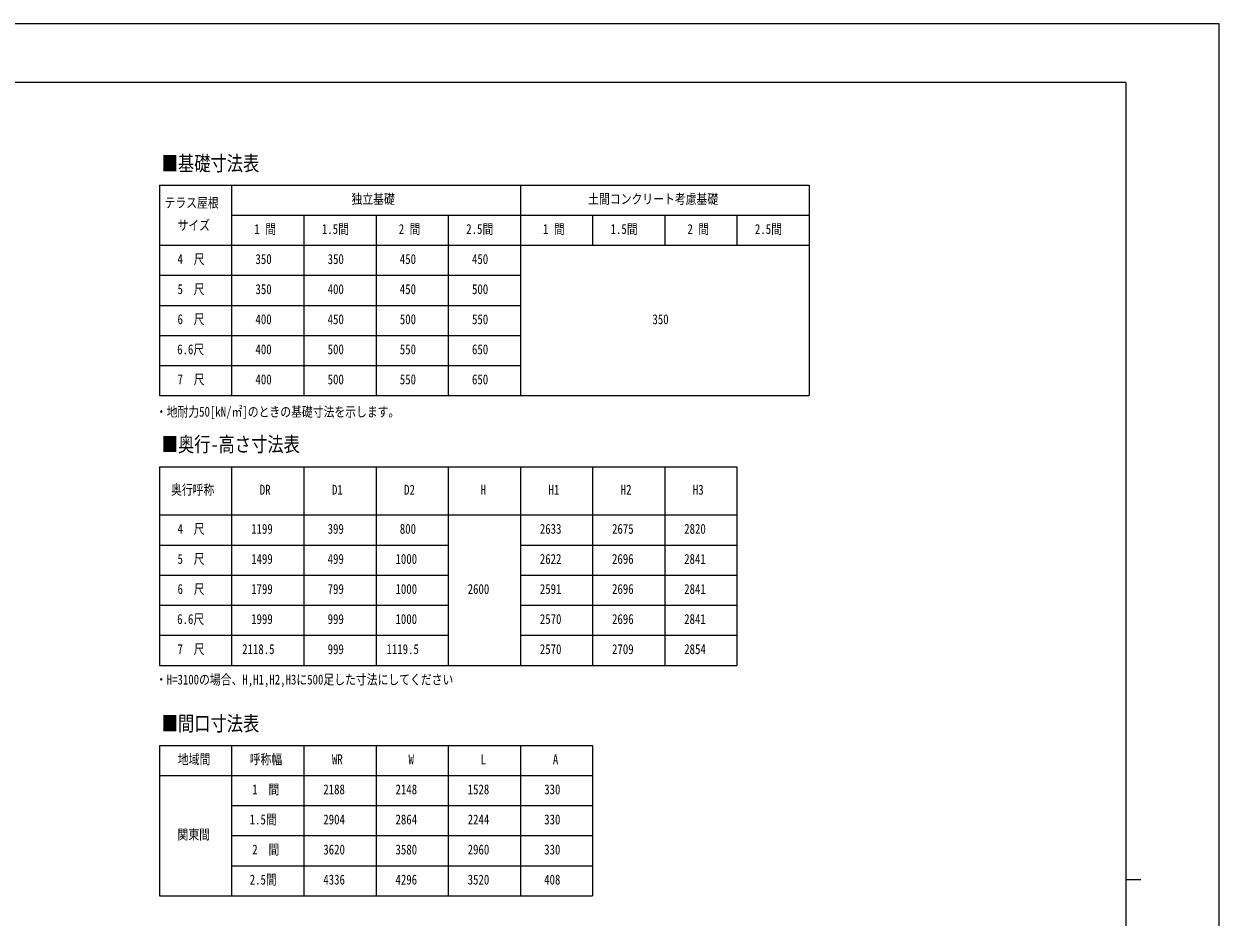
# Model space of a CAD drawing. Units: millimetres, scale not verified. Extents: x -10512 to 10512, y -7425 to 7425.
# Drawn here: x 577 to 10512, y 0 to 7425 of the extents above; entities that cross this region are included whole.
import ezdxf
from ezdxf.enums import TextEntityAlignment as Align

# ---------------------------------------------------------------- set-up
doc = ezdxf.new("R2010")
doc.units = ezdxf.units.MM
doc.header["$LTSCALE"] = 40
doc.layers.add('0-1_TABLE1', color=7, linetype='Continuous', lineweight=18)
doc.layers.add('0-2_USER1', color=3, linetype='Continuous')
doc.layers.add('0-8_YKK_ZWAK', color=7, linetype='Continuous')
doc.styles.add('ＭＳ ゴシック', font='')
doc.styles.get('ＭＳ ゴシック').set_extended_font_data('MS Gothic')

msp = doc.modelspace()

# ---------------------------------------------------------------- linework, layer by layer
at = {"layer": '0-1_TABLE1'}
for p, q in [((1703.82, 6085.2), (7103.82, 6085.2)), ((1703.82, 6085.2), (1703.82, 4335.2)), ((2303.82, 6085.2), (2303.82, 4335.2)), ((4703.82, 6085.2), (4703.82, 4335.2)), ((7103.82, 6085.2), (7103.82, 4335.2)), ((2303.82, 5835.2), (7103.82, 5835.2)), ((2903.82, 5835.2), (2903.82, 4335.2)), ((3503.82, 5835.2), (3503.82, 4335.2)), ((4103.82, 5835.2), (4103.82, 4335.2)), ((5303.82, 5835.2), (5303.82, 5585.2)), ((5903.82, 5835.2), (5903.82, 5585.2)), ((6503.82, 5835.2), (6503.82, 5585.2)), ((1703.82, 5585.2), (7103.82, 5585.2)), ((1703.82, 5335.2), (4703.82, 5335.2)), ((1703.82, 5085.2), (4703.82, 5085.2)), ((1703.82, 4835.2), (4703.82, 4835.2)), ((1703.82, 4585.2), (4703.82, 4585.2)), ((1703.82, 4335.2), (7103.82, 4335.2)), ((1703.82, 3742.73), (6503.82, 3742.73)), ((1703.82, 3742.73), (1703.82, 2092.73)), ((2303.82, 3742.73), (2303.82, 2092.73)), ((2903.82, 3742.73), (2903.82, 2092.73)), ((3503.82, 3742.73), (3503.82, 2092.73)), ((4103.82, 3742.73), (4103.82, 2092.73)), ((4703.82, 3742.73), (4703.82, 2092.73)), ((5303.82, 3742.73), (5303.82, 2092.73)), ((5903.82, 3742.73), (5903.82, 2092.73)), ((6503.82, 3742.73), (6503.82, 2092.73)), ((1703.82, 3342.73), (6503.82, 3342.73)), ((1703.82, 3092.73), (4103.82, 3092.73)), ((4703.82, 3092.73), (6503.82, 3092.73)), ((1703.82, 2842.73), (4103.82, 2842.73)), ((4703.82, 2842.73), (6503.82, 2842.73)), ((1703.82, 2592.73), (4103.82, 2592.73)), ((4703.82, 2592.73), (6503.82, 2592.73)), ((1703.82, 2342.73), (4103.82, 2342.73)), ((4703.82, 2342.73), (6503.82, 2342.73)), ((1703.82, 2092.73), (6503.82, 2092.73)), ((1703.82, 1427.06), (5303.82, 1427.06)), ((1703.82, 1427.06), (1703.82, 177.06)), ((2303.82, 1427.06), (2303.82, 177.06)), ((2903.82, 1427.06), (2903.82, 177.06)), ((3503.82, 1427.06), (3503.82, 177.06)), ((4103.82, 1427.06), (4103.82, 177.06)), ((4703.82, 1427.06), (4703.82, 177.06)), ((5303.82, 1427.06), (5303.82, 177.06)), ((1703.82, 1177.06), (5303.82, 1177.06)), ((2303.82, 927.06), (5303.82, 927.06)), ((2303.82, 677.06), (5303.82, 677.06)), ((2303.82, 427.06), (5303.82, 427.06)), ((1703.82, 177.06), (5303.82, 177.06))]:
    msp.add_line(p, q, dxfattribs=at)
at = {"layer": '0-8_YKK_ZWAK'}
for p, q in [((9737.55, 6937.5), (-9762.45, 6937.5)), ((9737.55, 6937.5), (9737.55, -6312.5)), ((9737.55, 312.5), (9862.55, 312.5))]:
    msp.add_line(p, q, dxfattribs=at)
msp.add_lwpolyline([(-10512.5, -7425), (10512.5, -7425), (10512.5, 7425), (-10512.5, 7425)], close=True, dxfattribs=at)

# ---------------------------------------------------------------- texts
at = {"layer": '0-1_TABLE1', "style": 'ＭＳ ゴシック', "width": 0.8}
for s, p in [('テラス屋根', (1745.82, 5872.7)), ('独立基礎', (3299.82, 5903.95)), ('土間コンクリート考慮基礎', (5267.82, 5903.95)), ('サイズ', (1853.82, 5685.2)), ('1 間', (2492.82, 5653.95)), ('1.5間', (3053.82, 5653.95)), ('2 間', (3692.82, 5653.95)), ('2.5間', (4253.82, 5653.95)), ('1 間', (4892.82, 5653.95)), ('1.5間', (5453.82, 5653.95)), ('2 間', (6092.82, 5653.95)), ('2.5間', (6653.82, 5653.95)), ('4  尺', (1853.82, 5403.95)), ('350', (2501.82, 5403.95)), ('350', (3101.82, 5403.95)), ('450', (3701.82, 5403.95)), ('450', (4301.82, 5403.95)), ('5  尺', (1853.82, 5153.95)), ('350', (2501.82, 5153.95)), ('400', (3101.82, 5153.95)), ('450', (3701.82, 5153.95)), ('500', (4301.82, 5153.95)), ('6  尺', (1853.82, 4903.95)), ('400', (2501.82, 4903.95)), ('450', (3101.82, 4903.95)), ('500', (3701.82, 4903.95)), ('550', (4301.82, 4903.95)), ('350', (5801.82, 4903.95)), ('6.6尺', (1850.82, 4653.95)), ('400', (2501.82, 4653.95)), ('500', (3101.82, 4653.95)), ('550', (3701.82, 4653.95)), ('650', (4301.82, 4653.95)), ('7  尺', (1853.82, 4403.95)), ('400', (2501.82, 4403.95)), ('500', (3101.82, 4403.95)), ('550', (3701.82, 4403.95)), ('650', (4301.82, 4403.95)), ('奥行呼称', (1799.82, 3486.48)), ('DR', (2537.82, 3486.48)), ('D1', (3137.82, 3486.48)), ('D2', (3737.82, 3486.48)), ('H', (4373.82, 3486.48)), ('H1', (4937.82, 3486.48)), ('H2', (5537.82, 3486.48)), ('H3', (6137.82, 3486.48)), ('4  尺', (1853.82, 3161.48)), ('1199', (2465.82, 3161.48)), ('399', (3101.82, 3161.48)), ('800', (3701.82, 3161.48)), ('2633', (4865.82, 3161.48)), ('2675', (5465.82, 3161.48)), ('2820', (6065.82, 3161.48)), ('5  尺', (1853.82, 2911.48)), ('1499', (2465.82, 2911.48)), ('499', (3101.82, 2911.48)), ('1000', (3665.82, 2911.48)), ('2622', (4865.82, 2911.48)), ('2696', (5465.82, 2911.48)), ('2841', (6065.82, 2911.48)), ('6  尺', (1853.82, 2661.48)), ('1799', (2465.82, 2661.48)), ('799', (3101.82, 2661.48)), ('1000', (3665.82, 2661.48)), ('2600', (4265.82, 2661.48)), ('2591', (4865.82, 2661.48)), ('2696', (5465.82, 2661.48)), ('2841', (6065.82, 2661.48)), ('6.6尺', (1850.82, 2411.48)), ('1999', (2465.82, 2411.48)), ('999', (3101.82, 2411.48)), ('1000', (3665.82, 2411.48)), ('2570', (4865.82, 2411.48)), ('2696', (5465.82, 2411.48)), ('2841', (6065.82, 2411.48)), ('7  尺', (1853.82, 2161.48)), ('2118.5', (2390.82, 2161.48)), ('999', (3101.82, 2161.48)), ('1119.5', (3590.82, 2161.48)), ('2570', (4865.82, 2161.48)), ('2709', (5465.82, 2161.48)), ('2854', (6065.82, 2161.48)), ('地域間', (1856.82, 1245.81)), ('呼称幅', (2453.82, 1245.81)), ('WR', (3137.82, 1245.81)), ('W', (3773.82, 1245.81)), ('L', (4373.82, 1245.81)), ('A', (4973.82, 1245.81)), ('1\u3000間', (2474.82, 995.81)), ('2188', (3065.82, 995.81)), ('2148', (3665.82, 995.81)), ('1528', (4265.82, 995.81)), ('330', (4901.82, 995.81)), ('1.5間', (2453.82, 745.81)), ('2904', (3065.82, 745.81)), ('2864', (3665.82, 745.81)), ('2244', (4265.82, 745.81)), ('330', (4901.82, 745.81)), ('関東間', (1853.82, 620.81)), ('2\u3000間', (2474.82, 495.81)), ('3620', (3065.82, 495.81)), ('3580', (3665.82, 495.81)), ('2960', (4265.82, 495.81)), ('330', (4901.82, 495.81)), ('2.5間', (2453.82, 245.81)), ('4336', (3065.82, 245.81)), ('4296', (3665.82, 245.81)), ('3520', (4265.82, 245.81)), ('408', (4901.82, 245.81))]:
    msp.add_text(s, height=82.48, dxfattribs=at).set_placement(p, align=Align.BOTTOM_LEFT)
at = {"layer": '0-2_USER1', "style": 'ＭＳ ゴシック', "width": 0.8}
for s, height, p in [('■基礎寸法表', 123.8, (1722.49, 6166.2)), ('・地耐力50[kN/㎡]のときの基礎寸法を示します。', 82.48, (1673.5, 4135)), ('■奥行-高さ寸法表', 123.8, (1722.49, 3831.2)), ('・H=3100の場合、H,H1,H2,H3に500足した寸法にしてください', 82.48, (1673.5, 1908.77)), ('■間口寸法表', 123.8, (1722.49, 1510.2))]:
    msp.add_text(s, height=height, dxfattribs=at).set_placement(p, align=Align.BOTTOM_LEFT)

doc.saveas('drawing.dxf')
